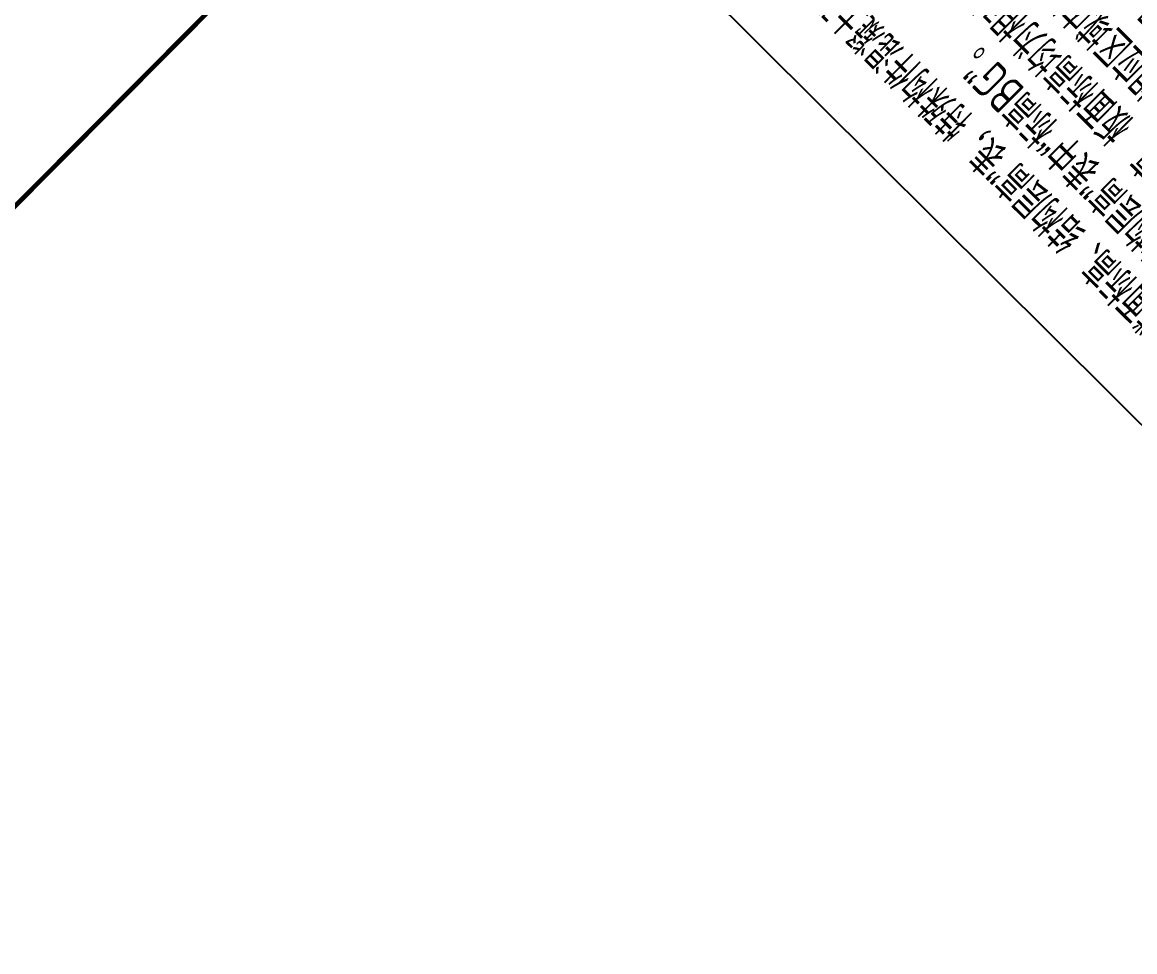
# Model space of a CAD drawing. Extents: x 517450926 to 520131079, y 3499134486 to 3500888201.
# Drawn here: x 518462361 to 518480496, y 3500371324 to 3500386467 of the extents above; entities that cross this region are included whole.
import ezdxf
from ezdxf.enums import TextEntityAlignment as Align

# ---------------------------------------------------------------- set-up
doc = ezdxf.new("R2010")
doc.units = 0
doc.header["$LTSCALE"] = 1000
doc.header["$MEASUREMENT"] = 0
doc.layers.get('0').update_dxf_attribs({"linetype": 'CONTINUOUS'})
doc.layers.add('C-SHET-SHET', color=144, linetype='CONTINUOUS')
doc.layers.add('S_PLAN_TEXT', color=7, linetype='CONTINUOUS')
doc.layers.add('S_POST_OTHER_TPLT', color=8, linetype='CONTINUOUS', plot=False)
doc.layers.add('内框', color=8, linetype='CONTINUOUS', plot=False)
doc.styles.get("Standard").update_dxf_attribs({"font": 'Tssdeng.shx', "bigfont": 'Tssdchn.shx'})
doc.styles.add('TSSD_Rein', font='Tssdeng.shx', dxfattribs={"width": 0.7, "bigfont": 'Tssdchn.shx'})
doc.styles.add('黑体', font='simhei.ttf')

# ---------------------------------------------------------------- blocks, each defined once
blk = doc.blocks.new('THAPE_A1L2_inner')
at = {"layer": '内框', "const_width": 0.5}
blk.add_lwpolyline([(1171, 584), (1171, 10)], dxfattribs=at)
at = {"layer": '内框', "style": '黑体', "width": 0.8}
blk.add_attdef('内框名称', (58.89, 599.29), '', height=8, dxfattribs=at)
blk = doc.blocks.new('SH_THAPE_A1L2')
at = {"const_width": 0.5}
blk.add_lwpolyline([(1171, 584), (1171, 10)], dxfattribs=at)
blk.add_attdef('作废标记', text='', height=400).set_placement((658, 330.5), align=Align.MIDDLE_CENTER)

msp = doc.modelspace()

# ---------------------------------------------------------------- linework, layer by layer
at = {"layer": 'S_POST_OTHER_TPLT'}
msp.add_lwpolyline([(518483952.0189, 3500376582.7399), (518469593.8513, 3500390862.2891), (518484190.7238, 3500405539.527), (518498548.8913, 3500391259.9779)], close=True, dxfattribs=at)

# ---------------------------------------------------------------- block references
at = {"layer": 'C-SHET-SHET', "xscale": 150, "yscale": 150, "zscale": 150, "rotation": 135.1572922948761}
msp.add_blockref('SH_THAPE_A1L2', (518609792.2772, 3500282741.2279), dxfattribs=at)
at = {"layer": '内框', "xscale": 150, "yscale": 150, "zscale": 150, "rotation": 135.1572922948763}
msp.add_blockref('THAPE_A1L2_inner', (518609792.2772, 3500282741.2279), dxfattribs=at)

# ---------------------------------------------------------------- texts
at = {"layer": 'S_PLAN_TEXT', "color": 6, "style": 'TSSD_Rein', "width": 0.7}
for s, p in [('    未注明游泳池、水池、室外露台的构件（梁、板、墙、柱）等涉水、覆土区域的混凝土抗渗等级P6。', (518491462.004, 3500384134.0725)), ('\u3000\u3000外围与幕墙结构接触的未注明悬挑板厚度详见通用图挑板XB、梁边挑板LXB构造详图。', (518490827.3573, 3500383495.9317)), ('5、未注明板厚为130mm。降板回填区域或垫高区域的填充材料容重不得超过 14kN/m2。', (518489558.0641, 3500382219.6502))]:
    msp.add_text(s, height=600, rotation=135.15728976, dxfattribs=at).set_placement(p)
at = {"layer": 'S_PLAN_TEXT', "style": 'TSSD_Rein', "width": 0.7}
for s, p in [('\u3000\u3000特殊注明的区域内，梁顶标高、板面标高与相应区域内注写的“本区域标高BG”相同；特殊注写的梁顶', (518487019.4776, 3500379667.087)), ('3、除特殊注明的区域外，未注明的梁顶标高、板面标高均为相对于“层高表标高BG”的相对标高。', (518486384.8309, 3500379028.9463)), ('\u3000\u3000当梁两侧板面有高差时，除特殊注明外，梁顶标高同较高板面标高。', (518488288.7708, 3500380943.3686)), ('1、混凝土强度等级详见“结构层楼面标高、结构层高”表，特殊构件混凝土强度等级详平面图。', (518485115.5377, 3500377752.6647)), ('\u3000\u3000标高或板顶标高均为相对于“本区域标高BG”的相对标高。', (518487654.1242, 3500380305.2278)), ('2、图中“BG”同“结构层楼面标高、结构层高”表中“标高BG”。', (518485750.1843, 3500378390.8055))]:
    msp.add_text(s, height=600, rotation=135.15728976, dxfattribs=at).set_placement(p)

doc.saveas('drawing.dxf')
